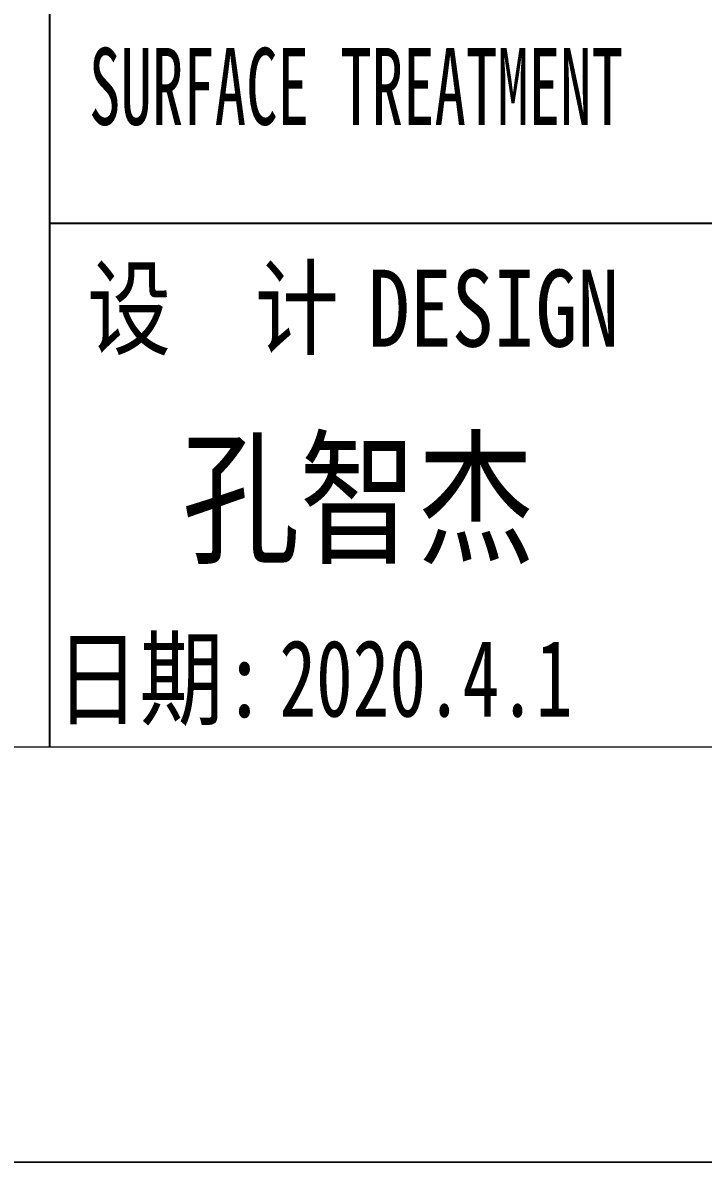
# Model space of a CAD drawing. Header units: millimetres. Extents: x 151684 to 153209, y -40906 to -39954.
# Drawn here: x 152624.3 to 152668.6, y -40906.3 to -40832.3 of the extents above; entities that cross this region are included whole.
import ezdxf
from ezdxf.enums import TextEntityAlignment as Align

# ---------------------------------------------------------------- set-up
doc = ezdxf.new("R2010")
doc.units = ezdxf.units.MM
doc.header["$LTSCALE"] = 0.5
doc.layers.add('图\\M+19E79\\M+195B6\\M+18E9A', color=7, linetype='Continuous')
doc.layers.add('图框', color=7, linetype='Continuous', lineweight=18)
doc.layers.add('打印', color=7, linetype='Continuous', lineweight=15, plot=False)
doc.layers.add('打印-禁用', color=7, linetype='Continuous', lineweight=15, plot=False)
doc.styles.add('国标', font='simfang.ttf', dxfattribs={"width": 0.8})

# ---------------------------------------------------------------- blocks, each defined once
blk = doc.blocks.new('GZDEH零件A3图框V01版')
at = {"layer": '图\\M+19E79\\M+195B6\\M+18E9A', "color": 9, "linetype": 'Continuous'}
blk.add_line((3092.49, -1832.961), (3092.49, -1788.461), dxfattribs=at)
at = {"layer": '图\\M+19E79\\M+195B6\\M+18E9A', "color": 9}
blk.add_line((3181.99, -1815.961), (3092.49, -1815.961), dxfattribs=at)
at = {"layer": '图框', "linetype": 'Continuous'}
blk.add_line((2882.49, -1832.961), (3272.49, -1832.961), dxfattribs=at)
at = {"layer": '打印-禁用', "linetype": 'Continuous'}
blk.add_line((2857.49, -1846.461), (3277.49, -1846.461), dxfattribs=at)
at = {"layer": '图\\M+19E79\\M+195B6\\M+18E9A', "color": 9, "style": '国标'}
for s, width, p in [('SURFACE TREATMENT', 0.6, (3093.768, -1812.752)), (' DESIGN', 0.8, (3101.469, -1819.96))]:
    blk.add_text(s, height=2.5, dxfattribs=dict(at, width=width)).set_placement(p)
at = {"layer": '图\\M+19E79\\M+195B6\\M+18E9A', "color": 9, "style": '国标', "width": 0.8}
for s, p in [('设  计', (3097.793, -1819.96)), ('日期:', (3096.088, -1831.999))]:
    blk.add_text(s, height=2.5, dxfattribs=at).set_placement(p, align=Align.CENTER)
blk = doc.blocks.new('DEH A3')
at = {"layer": '图框'}
blk.add_blockref('GZDEH零件A3图框V01版', (-2857.49, 1846.461), dxfattribs=at)

msp = doc.modelspace()

# ---------------------------------------------------------------- linework, layer by layer
at = {"layer": '打印'}
msp.add_lwpolyline([(152156.1, -40312.335), (152996.1, -40312.335), (152996.1, -40906.335), (152156.1, -40906.335)], close=True, dxfattribs=at)

# ---------------------------------------------------------------- block references
at = {"layer": '图框', "xscale": 2, "yscale": 2, "zscale": 2}
msp.add_blockref('DEH A3', (152156.1, -40906.335), dxfattribs=at)

# ---------------------------------------------------------------- texts
at = {"layer": '图\\M+19E79\\M+195B6\\M+18E9A', "color": 3, "style": '国标'}
for s, height, width, p in [('孔智杰', 7, 0.8, (152634.696, -40866.702)), ('2020.4.1', 5, 0.7, (152641.026, -40877.375))]:
    msp.add_text(s, height=height, dxfattribs=dict(at, width=width)).set_placement(p)

doc.saveas('drawing.dxf')
